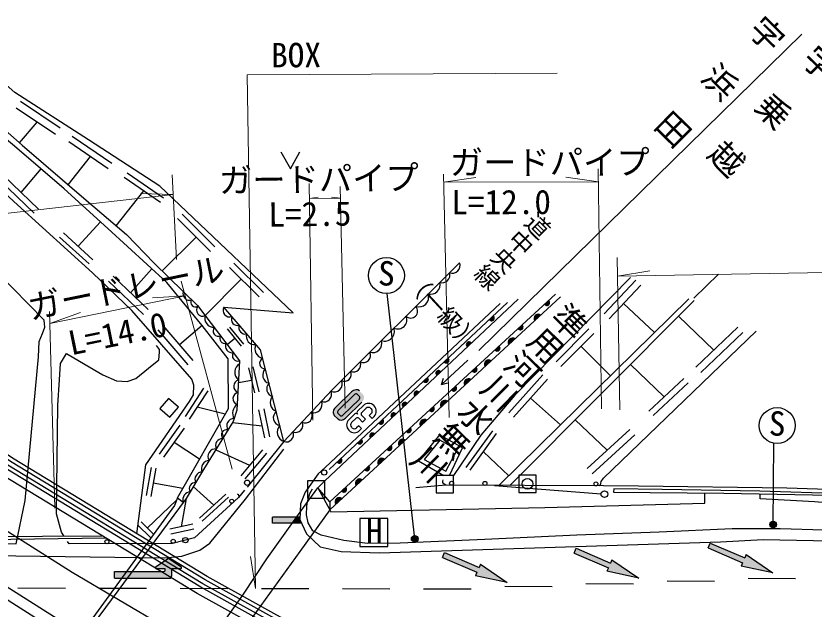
# Model space of a CAD drawing. Units: millimetres at full size, sheet at 1:1000; details may follow other scales. Extents: x -26383562 to 680000, y -222580654 to 380000.
# Drawn here: x 152396 to 212309, y 300212 to 344761 of the extents above; entities that cross this region are included whole.
import ezdxf
from ezdxf.enums import TextEntityAlignment as Align

# ---------------------------------------------------------------- set-up
doc = ezdxf.new("R2010")
doc.units = ezdxf.units.MM
doc.header["$LTSCALE"] = 1000
for name, color, linetype, lineweight in [('M-BGD', 7, 'Continuous', 25), ('M-BGD-EXST', 7, 'Continuous', 25), ('M-BMK-ROW', 30, 'Continuous', 25), ('M-STR-HTXT', 7, 'Continuous', 13), ('M-STR-STRC', 7, 'Continuous', 25)]:
    doc.layers.add(name, color=color, linetype=linetype, lineweight=lineweight)
doc.layers.add('M-BMK-HTXT', color=7, linetype='Continuous')
doc.styles.add('@ＭＳ ゴシック', font='')
doc.styles.add('ＭＳ ゴシック', font='')
doc.styles.get('@ＭＳ ゴシック').set_extended_font_data('@MS Gothic')
doc.styles.get('ＭＳ ゴシック').set_extended_font_data('MS Gothic')

msp = doc.modelspace()

# ---------------------------------------------------------------- hatches: boundary and pattern name
at = {"layer": 'M-BGD'}
for points in [[(192383, 323383), (192088, 323111, 0.4608), (192394, 323074, 0.4608)], [(191349, 321872), (191809, 322296, 0.84072)], [(188222, 322230), (187929, 321955, 0.4608), (188236, 321921, 0.4608)], [(190389, 321547), (190093, 321275, 0.4608), (190400, 321238, 0.4608)], [(189399, 320074), (189859, 320498, 0.84072)], [(186283, 319912), (186576, 320188, 0.4608), (186268, 320221, 0.4608)], [(188658, 319954), (188363, 319682, 0.4608), (188670, 319646, 0.4608)], [(184831, 319057), (184538, 318783, 0.4608), (184845, 318748, 0.4608)], [(187621, 318434), (188081, 318859, 0.84072)], [(186936, 318370), (186641, 318098, 0.4608), (186948, 318061, 0.4608)], [(183278, 317604), (182984, 317329, 0.4608), (183291, 317295, 0.4608)], [(183999, 317759), (184292, 318035, 0.4608), (183984, 318068, 0.4608)], [(185390, 316947), (185095, 316675, 0.4608), (185402, 316638, 0.4608)], [(186090, 317022), (186550, 317446, 0.84072)], [(182359, 316214), (182652, 316489, 0.4608), (182344, 316522, 0.4608)], [(184317, 315388), (184777, 315812, 0.84072)], [(181471, 315376), (181763, 315652, 0.4608), (181456, 315685, 0.4608)], [(183726, 315415), (183430, 315143, 0.4608), (183737, 315106, 0.4608)], [(180627, 314581), (180919, 314856, 0.4608), (180612, 314889, 0.4608)], [(179919, 314462), (179626, 314187, 0.4608), (179933, 314153, 0.4608)], [(182771, 313962), (183232, 314387, 0.84072)], [(179026, 313071), (179318, 313347, 0.4608), (179011, 313380, 0.4608)], [(182001, 313828), (181706, 313556, 0.4608), (182012, 313519, 0.4608)], [(178329, 312974), (178035, 312699, 0.4608), (178342, 312665, 0.4608)], [(181157, 312473), (181617, 312897, 0.84072)], [(180541, 312484), (180245, 312212, 0.4608), (180552, 312175, 0.4608)], [(176787, 311531), (176494, 311257, 0.4608), (176801, 311223, 0.4608)], [(178876, 310952), (178581, 310680, 0.4608), (178888, 310643, 0.4608)], [(179610, 311047), (180070, 311471, 0.84072)], [(177922, 309491), (178382, 309915, 0.84072)], [(177136, 309351), (176840, 309079, 0.4608), (177147, 309042, 0.4608)], [(176410, 308096), (176870, 308520, 0.84072)]]:
    msp.add_hatch(color=256, dxfattribs=at).paths.add_polyline_path(points)
at = {"layer": 'M-BGD-EXST'}
for points in [[(209027, 306439, 1), (209466, 306678, 0.41421), (209127, 306778, 0.41421)], [(182111, 305361, 1), (182550, 305600, 0.41421), (182211, 305700, 0.41421)]]:
    msp.add_hatch(color=256, dxfattribs=at).paths.add_polyline_path(points)
at = {"layer": 'M-STR-STRC'}
h = msp.add_hatch(color=256, dxfattribs=at)
edge = h.paths.add_edge_path()
edge.add_line((176375, 315342), (177591, 316531))
edge.add_ellipse((177842, 316274), major_axis=(-334, -327), ratio=0.769231, start_angle=180, end_angle=-90, ccw=False)
edge.add_line((178177, 316601), (178442, 316331))
edge.add_ellipse((178107, 316003), major_axis=(-334, -327), ratio=0.769231, start_angle=90, end_angle=180, ccw=False)
edge.add_line((178359, 315746), (177144, 314557))
edge.add_ellipse((176892, 314814), major_axis=(334, 327), ratio=0.769231, start_angle=-180, end_angle=-90, ccw=False)
edge.add_line((176557, 314487), (176293, 314757))
edge.add_ellipse((176627, 315085), major_axis=(334, 327), ratio=0.769231, start_angle=90, end_angle=-180, ccw=False)
edge = h.paths.add_edge_path(flags=16)
edge.add_ellipse((176674, 315038), major_axis=(121, 117), ratio=0.735538, start_angle=90.02449, end_angle=180)
h = msp.add_hatch(color=256, dxfattribs=at)
edge = h.paths.add_edge_path()
edge.add_ellipse((178460, 314856), major_axis=(123, 85), ratio=1, start_angle=99.66194, end_angle=-170.33836, ccw=False)
for points in [[(173473, 307125), (171646, 307125), (171646, 306675), (173153, 306675)], [(173701, 306929), (173709, 307125), (173473, 307125), (173153, 306675), (173819, 306675)], [(207104, 304055), (204522, 305166), (204365, 304801), (206947, 303690), (206838, 303437), (209228, 302925), (207213, 304308)], [(187157, 303336), (184574, 304447), (184417, 304082), (187000, 302971), (186891, 302718), (189280, 302206), (187265, 303589)], [(197031, 303666), (194449, 304777), (194292, 304412), (196874, 303301), (196765, 303049), (199155, 302536), (197140, 303919)], [(164097, 303224), (164717, 303224, 0.74206), (164772, 303407), (163847, 304024), (162922, 303407, 0.74206), (162977, 303224), (163597, 303224), (163597, 303124, -0.41421), (163497, 303024), (159791, 303024), (159791, 302524), (163897, 302524, 0.41388), (164097, 302724)]]:
    msp.add_hatch(color=256, dxfattribs=at).paths.add_polyline_path(points)

# ---------------------------------------------------------------- linework, layer by layer
at = {"layer": 'M-BGD'}
for p, q in [((152736, 338359), (155706, 336369)), ((152403, 337862), (155373, 335872)), ((152673, 335220), (153999, 336793)), ((156626, 335735), (159582, 333705)), ((156354, 335339), (159309, 333309)), ((156315, 332088), (158002, 334207)), ((154275, 333272), (152764, 331512)), ((154078, 330260), (151450, 332765)), ((160527, 332654), (163237, 330778)), ((160752, 332980), (163463, 331104)), ((153775, 329942), (151147, 332447)), ((159915, 328996), (162005, 331631)), ((164530, 329547), (167006, 327076)), ((164863, 329880), (167338, 327409)), ((158738, 329288), (157062, 327460)), ((158170, 326451), (155953, 328468)), ((157881, 326133), (155663, 328150)), ((163383, 325604), (165927, 328153)), ((168759, 326191), (170991, 323992)), ((162590, 325774), (161000, 323963)), ((168434, 325860), (170665, 323662)), ((161968, 322346), (159331, 324837)), ((162319, 322718), (159682, 325209)), ((166602, 322249), (169309, 324998)), ((196554, 322377), (198929, 324905)), ((196941, 322013), (199316, 324542)), ((190089, 323500), (175588, 309831)), ((175897, 310699), (189301, 323239)), ((203311, 323378), (189464, 309491)), ((200329, 320977), (198013, 323154)), ((202139, 322202), (204798, 319669)), ((165324, 318563), (163081, 321189)), ((165693, 318879), (163451, 321504)), ((166379, 321515), (164680, 320064)), ((168248, 321259), (169313, 319960)), ((168416, 321397), (169482, 320098)), ((192947, 318791), (195414, 321255)), ((203436, 318379), (206597, 321374)), ((168259, 320078), (168831, 320547)), ((193305, 318433), (195772, 320897)), ((203809, 317985), (206970, 320981)), ((197026, 317732), (194817, 319943)), ((169865, 318337), (170314, 316451)), ((170173, 318410), (170622, 316525)), ((198519, 318571), (201053, 316145)), ((189400, 314939), (191956, 317795)), ((169091, 317226), (170090, 317394)), ((184335, 317082), (184828, 317195)), ((189742, 314633), (192299, 317489)), ((199919, 315086), (202536, 317532)), ((200232, 314751), (202849, 317197)), ((165114, 314683), (166512, 316799)), ((165419, 314481), (166817, 316598)), ((193271, 314039), (191020, 316061)), ((168107, 314840), (166008, 315373)), ((170615, 315181), (171059, 313074)), ((170998, 315262), (171442, 313154)), ((163170, 311857), (164718, 314021)), ((168650, 314236), (170870, 313972)), ((194385, 314426), (196774, 312137)), ((163490, 311628), (165038, 313791)), ((186194, 310848), (188187, 313600)), ((186487, 310635), (188481, 313387)), ((195277, 310770), (198479, 313695)), ((172512, 312797), (169747, 309370)), ((195649, 310363), (198851, 313288)), ((166180, 311469), (164264, 312710)), ((167391, 312170), (169938, 311022)), ((170912, 312177), (169271, 310230)), ((171207, 311929), (169566, 309982)), ((189390, 310217), (187484, 312011)), ((162536, 310853), (162162, 308731)), ((162894, 310790), (162519, 308668)), ((164921, 309264), (162694, 309657)), ((165707, 309408), (167254, 308024)), ((175960, 308268), (175067, 309325)), ((184673, 309511), (182416, 309307)), ((188309, 309496), (196319, 308856)), ((164517, 308559), (164956, 308235)), ((168149, 308834), (166163, 307035)), ((168355, 308607), (166369, 306808)), ((204100, 308168), (204107, 308928)), ((162258, 306294), (164454, 308397)), ((165163, 308515), (164805, 306393)), ((162493, 305588), (161545, 306506)), ((162732, 305834), (161784, 306753)), ((165672, 306581), (163938, 306204)), ((165750, 306221), (164016, 305844))]:
    msp.add_line(p, q, dxfattribs=at)
for points in [[(164517, 308559), (168362, 315286), (168336, 319015), (166379, 321515), (163716, 324746), (159286, 328788), (156003, 331783), (152467, 334830), (147775, 338754), (145578, 340300), (143812, 341570)], [(144598, 341753), (150066, 337520), (152852, 335062), (157482, 331086), (160683, 328337), (162782, 326195), (166021, 323010), (169189, 318860), (168967, 315159), (168693, 314306), (166484, 310682), (165163, 308515), (158624, 299663), (156652, 296994), (151820, 290189)], [(185703, 326225), (176107, 316663), (172512, 312797), (170752, 319674), (167999, 322892), (173213, 322466), (163189, 331985), (157838, 335446), (152319, 339007), (149057, 341853)], [(282467, 266293), (276825, 266781), (267495, 267723), (258905, 268933), (252931, 269973), (244373, 271552), (237473, 273094), (227807, 275635), (222168, 277387), (213447, 280324), (205702, 283102), (199301, 285641), (188766, 290205), (179778, 294514), (173385, 297908), (166280, 301852), (151637, 310760), (145598, 314868), (141368, 317826), (137336, 320767), (131533, 325280), (124223, 331299), (118744, 336060), (113198, 341180)], [(208993, 282235), (205806, 283378), (199414, 285914), (188889, 290474), (179911, 294777), (173526, 298167), (166428, 302108), (151797, 311008), (145766, 315111), (141539, 318066), (137514, 321003), (131718, 325511), (124414, 331524), (118942, 336280), (113432, 341366)], [(244506, 272175), (237623, 273712), (227982, 276247), (222364, 277993), (213656, 280925), (205926, 283697), (199545, 286229), (189030, 290784), (180065, 295082), (173689, 298467), (166599, 302403), (151982, 311295), (145960, 315391), (141738, 318343), (137719, 321275), (131931, 325777), (124634, 331785), (119169, 336534), (114244, 341080)], [(244567, 272462), (237693, 273998), (228063, 276530), (222455, 278272), (213753, 281203), (206030, 283972), (199658, 286501), (189152, 291052), (180197, 295344), (173829, 298725), (166747, 302657), (152141, 311542), (146126, 315633), (141908, 318583), (137896, 321510), (132114, 326006), (124824, 332009), (119365, 336753), (114462, 341279)], [(161460, 305873), (162156, 311048), (165412, 315811), (165718, 316302), (165747, 317024), (165593, 317470), (161102, 322629), (158130, 325474), (152503, 330576), (144569, 337848), (135130, 341395)], [(172285, 334562), (173001, 333266), (173717, 334562)], [(139700, 305243), (152423, 305109), (153095, 308361), (154089, 319161), (154149, 320319), (154381, 320915), (154554, 321380), (154545, 321639), (154519, 321906), (152173, 324311), (148760, 327637), (147236, 329179), (146605, 329799), (146317, 330266), (146223, 330750), (146155, 331165), (146172, 331530), (146308, 331852), (146663, 332540), (147057, 333041), (147332, 333423), (147750, 333721), (148536, 334212)], [(198535, 325119), (189858, 316278), (187294, 313268), (185249, 310234)], [(175067, 309325), (175949, 307671), (193285, 323657)], [(192893, 323852), (175960, 308268), (175949, 307671)], [(188656, 309494), (194633, 315381), (202920, 323523)], [(196329, 309787), (196493, 310041), (207974, 321093)], [(155995, 305708), (155811, 305992), (155449, 307359), (155539, 315526), (155669, 317438), (155751, 318644), (156199, 319399), (157599, 318570), (158912, 317793), (159945, 317347), (160755, 317316), (161387, 317523), (162342, 318300), (163123, 318936), (163175, 319495), (163173, 319703), (162953, 320014)], [(186312, 318915), (184335, 317082), (184484, 317565)], [(184947, 310234), (185915, 312331), (184201, 313287), (182618, 311340), (184516, 310234)], [(166536, 297157), (169483, 301335), (171237, 303973), (173984, 307846), (175067, 309325), (175588, 309831)], [(240024, 308892), (229358, 309006), (217149, 309076), (210276, 309287), (199121, 309442), (196494, 309462), (184673, 309511), (184523, 309605), (184450, 309705), (184451, 309823), (184471, 309908)], [(196174, 309463), (196282, 309563), (196313, 309651), (196329, 309787)], [(246240, 304932), (238184, 304441), (234183, 304295), (232032, 304205), (223236, 305388), (219566, 305795), (216323, 306033), (209763, 306238), (206168, 306226), (200676, 305991), (194499, 305768), (187583, 305434), (181233, 305152), (178789, 305139), (177009, 305367), (175298, 305751), (174680, 306081), (174338, 306698), (174206, 307282), (174242, 307937), (174271, 308273), (174452, 308880), (174662, 309244)], [(197269, 309232), (197255, 308992), (205534, 308914), (212184, 308803), (217515, 308693), (224441, 308609), (232012, 308521), (239223, 308505), (240024, 308503)], [(240024, 308678), (231874, 308713), (221881, 308755), (214474, 308866), (208243, 309075), (200920, 309199), (197269, 309232)], [(164517, 308559), (164297, 307994), (154630, 294683), (151495, 290339)], [(169550, 309132), (169109, 308579), (165794, 305562), (164138, 305134), (156383, 305111), (156274, 305278)], [(169160, 308643), (169136, 308760), (169021, 308839)], [(241061, 308169), (241086, 306658), (231412, 306453), (228152, 306891), (222168, 307479), (217311, 307841), (212338, 308275), (208265, 308483), (208272, 308869)], [(141119, 308101), (142331, 307273), (148859, 302821), (152157, 300665), (155452, 298558), (157798, 297071), (163063, 293858), (166433, 291924), (173738, 287884), (176878, 286234), (183544, 282998), (189522, 280178), (194335, 278041), (200695, 275427), (207313, 272976), (214878, 270332), (222161, 268006), (228693, 266105), (235943, 264242), (240532, 263207), (245420, 262155)], [(175949, 307671), (176028, 307522), (192107, 307845), (204100, 308168)], [(175949, 307671), (173708, 304544), (170136, 299581), (168251, 296867), (166709, 294711), (165658, 292900), (164850, 291242), (163814, 289023), (163289, 287677), (162810, 286241), (162524, 285195), (162126, 283200)], [(141448, 305484), (149908, 305663), (158852, 305720)], [(159155, 305535), (148396, 305374), (139700, 305243), (126898, 303479), (108173, 303053), (88527, 302606), (76635, 301958), (66410, 305230)]]:
    msp.add_lwpolyline(points, dxfattribs=at)
for points in [[(163940, 314626), (164602, 315375), (163852, 316037), (163190, 315288)], [(184656, 310561), (185522, 312162), (184223, 312909), (183039, 311435)], [(174288, 308531), (175588, 308531), (175588, 309831), (174288, 309831)], [(183949, 308934), (185249, 308934), (185249, 310234), (183949, 310234)], [(190143, 308969), (191443, 308969), (191443, 310269), (190143, 310269)]]:
    msp.add_lwpolyline(points, close=True, dxfattribs=at)
for centre, radius in [((175536, 310465), 200), ((169756, 309699), 200), ((185103, 309659), 150), ((187606, 309649), 150), ((190793, 309619), 400), ((195934, 309614), 150), ((196568, 308836), 250), ((168593, 308313), 150), ((165114, 305386), 200), ((159224, 305269), 150), ((164198, 305304), 150)]:
    msp.add_circle(centre, radius, dxfattribs=at)
for centre, radius, start, end in [((185154, 326021), 585, 249.32406, 20.47214), ((184390, 325301), 584, 252.63262, 17.16359), ((183516, 324571), 720, 255.96123, 13.83499), ((165408, 323890), 476, 160.01044, 290.94993), ((182629, 323651), 747, 252.49427, 17.30193), ((165875, 323259), 351, 147.81801, 301.64495), ((166406, 322663), 457, 139.44555, 295.27071), ((182036, 322579), 514, 225.53197, 44.26426), ((192257, 323223), 203, 213.66142, 51.5848), ((168446, 322655), 506, 152.08621, 288.9983), ((191616, 322044), 318, 52.57167, 212.7894), ((167274, 322057), 700, 164.00705, 270.70922), ((169028, 321972), 465, 153.81419, 287.27032), ((181063, 321925), 677, 244.69941, 25.0968), ((188097, 322069), 203, 214.13143, 52.05482), ((167593, 321102), 402, 140.48255, 294.23372), ((169609, 321346), 479, 157.62818, 283.45633), ((180082, 321074), 732, 250.68678, 19.10942), ((190263, 321388), 203, 213.66142, 51.5848), ((168073, 320538), 373, 147.94534, 286.77092), ((170284, 320682), 598, 160.67666, 280.40785), ((189666, 320246), 318, 52.57167, 212.7894), ((168621, 319959), 492, 153.2706, 281.44565), ((171096, 319784), 769, 156.16666, 256.4413), ((179163, 320179), 707, 252.96629, 16.82993), ((186408, 320073), 203, 34.34531, 232.2687), ((188532, 319795), 203, 213.66142, 51.5848), ((169047, 319240), 405, 144.20009, 290.51618), ((178476, 319268), 535, 243.79702, 25.99918), ((171090, 318665), 410, 115.15631, 273.56185), ((177711, 318583), 567, 248.5374, 21.25882), ((184706, 318897), 203, 214.13143, 52.05482), ((187888, 318606), 318, 52.57167, 212.7894), ((169535, 318003), 715, 120.30406, 232.8304), ((171562, 317791), 645, 133.831, 254.88716), ((186810, 318210), 203, 213.66142, 51.5848), ((177063, 317817), 501, 241.34977, 28.44643), ((183153, 317443), 203, 214.13143, 52.05482), ((184124, 317920), 203, 34.34531, 232.2687), ((169266, 316939), 521, 108.23997, 244.89449), ((171806, 316752), 586, 134.69857, 254.01959), ((176294, 317111), 592, 243.48824, 26.74743), ((185264, 316788), 203, 213.66142, 51.5848), ((186357, 317194), 318, 52.57167, 212.7894), ((169142, 316019), 459, 102.19919, 250.93526), ((175543, 316324), 550, 246.41623, 27.75811), ((182484, 316374), 203, 34.34531, 232.2687), ((172187, 315729), 711, 139.76039, 248.95777), ((174768, 315569), 609, 249.80024, 24.37409), ((184584, 315560), 318, 52.57167, 212.7894), ((169506, 314917), 843, 127.52728, 208.05681), ((181596, 315537), 203, 34.34531, 232.2687), ((183600, 315256), 203, 213.66142, 51.5848), ((172328, 314597), 613, 130.16388, 258.55428), ((174117, 314716), 522, 241.6762, 32.49814), ((180751, 314741), 203, 34.34531, 232.2687), ((168770, 313971), 549, 90.86404, 212.71547), ((172756, 313498), 742, 137.87563, 250.84253), ((173408, 314003), 526, 245.39154, 28.78279), ((179794, 314301), 203, 214.13143, 52.05482), ((183038, 314134), 318, 52.57167, 212.7894), ((168224, 313284), 399, 77.79135, 219.47938), ((172696, 313305), 539, 250.07961, 24.09472), ((179150, 313232), 203, 34.34531, 232.2687), ((181875, 313669), 203, 213.66142, 51.5848), ((167933, 312476), 555, 91.79957, 205.47119), ((178203, 312813), 203, 214.13143, 52.05482), ((181424, 312645), 318, 52.57167, 212.7894), ((167366, 311684), 557, 83.18715, 214.08359), ((180414, 312325), 203, 213.66142, 51.5848), ((166925, 310764), 609, 91.9116, 205.35914), ((176662, 311371), 203, 214.13143, 52.05482), ((178750, 310793), 203, 213.66142, 51.5848), ((179877, 311219), 318, 52.57167, 212.7894), ((166383, 309956), 548, 90.77816, 206.4926), ((178189, 309663), 318, 52.57167, 212.7894), ((165861, 309263), 450, 85.93734, 211.33342), ((177010, 309191), 203, 213.66142, 51.5848), ((165535, 308423), 609, 95.49216, 198.04889), ((176677, 308268), 318, 52.57167, 212.7894)]:
    msp.add_arc(centre, radius, start, end, dxfattribs=at)
at = {"layer": 'M-BGD-EXST'}
for p, q in [((182330, 305481), (180260, 323920)), ((209246, 306558), (209291, 312664)), ((180320, 307005), (178220, 307005)), ((178220, 307005), (178220, 304905)), ((180320, 304905), (180320, 307005)), ((178220, 304905), (180320, 304905))]:
    msp.add_line(p, q, dxfattribs=at)
for centre, radius in [((180205, 325269), 1350), ((209538, 313992), 1350), ((209246, 306558), 250), ((182330, 305481), 250)]:
    msp.add_circle(centre, radius, dxfattribs=at)
at = {"layer": 'M-BMK-ROW'}
msp.add_line((211390, 343395), (187150, 319631), dxfattribs=at)
at = {"layer": 'M-STR-HTXT'}
for p, q in [((196358, 315252), (196103, 333290)), ((164459, 326459), (164115, 332822)), ((184925, 314594), (184487, 332867)), ((184501, 332286), (186931, 332631)), ((196117, 332304), (193685, 332642)), ((174695, 314405), (174411, 332181)), ((177120, 315310), (176739, 331940)), ((196117, 332304), (184501, 332286)), ((164195, 331349), (161741, 331416)), ((174429, 331039), (175089, 331144)), ((176759, 331076), (174429, 331039)), ((176759, 331076), (176089, 331160)), ((197728, 315167), (197535, 326608)), ((197558, 325227), (199983, 325611)), ((205145, 325355), (203278, 323561)), ((168628, 310727), (164796, 324830)), ((165090, 323748), (154935, 321672)), ((165090, 323748), (162640, 323596)), ((155317, 307779), (154910, 322560)), ((154935, 321672), (157248, 322494)), ((170380, 301744), (169999, 304169))]:
    msp.add_line(p, q, dxfattribs=at)
for points in [[(170380, 301744), (169751, 340338), (193032, 340451)], [(164195, 331349), (140977, 328728), (120974, 327390), (102503, 326583), (85999, 326398), (72485, 326602), (64925, 326788)], [(301429, 326683), (252482, 326081), (223223, 325660), (197558, 325227)]]:
    msp.add_lwpolyline(points, dxfattribs=at)
at = {"layer": 'M-STR-STRC'}
for p, q in [((176375, 315342), (177591, 316531)), ((178008, 316345), (178183, 316166)), ((176587, 315127), (177801, 316315)), ((178149, 315961), (176934, 314771)), ((178359, 315746), (177144, 314557)), ((178480, 315505), (178038, 315073)), ((178690, 315291), (178355, 314963)), ((179075, 315255), (179044, 315287)), ((179290, 315464), (179258, 315497)), ((176557, 314487), (176293, 314757)), ((176727, 314742), (176553, 314921)), ((177382, 314430), (177824, 314863)), ((177592, 314216), (177927, 314543)), ((178353, 314751), (178629, 314469)), ((178916, 314749), (179071, 314901)), ((178916, 314749), (179125, 314534)), ((179125, 314534), (179281, 314686)), ((178129, 313979), (177973, 313826)), ((178129, 313979), (178339, 313764)), ((178139, 314541), (178415, 314259)), ((178629, 314469), (178415, 314259)), ((177405, 313620), (177374, 313653)), ((177620, 313830), (177588, 313862)), ((178339, 313764), (178183, 313612)), ((173709, 307125), (171646, 307125)), ((171646, 306675), (171646, 307125)), ((173819, 306675), (171646, 306675)), ((204365, 304801), (204522, 305166)), ((204522, 305166), (207104, 304055)), ((184417, 304082), (184574, 304447)), ((184574, 304447), (187157, 303336)), ((194292, 304412), (194449, 304777)), ((194292, 304412), (196874, 303301)), ((194449, 304777), (197031, 303666)), ((204365, 304801), (206947, 303690)), ((162922, 303407), (163847, 304024)), ((163847, 304024), (164772, 303407)), ((184417, 304082), (187000, 302971)), ((197140, 303919), (197031, 303666)), ((197140, 303919), (199155, 302536)), ((207213, 304308), (207104, 304055)), ((207213, 304308), (209228, 302925)), ((163597, 303224), (162977, 303224)), ((163597, 303124), (163597, 303224)), ((164717, 303224), (164097, 303224)), ((164097, 302724), (164097, 303224)), ((187265, 303589), (187157, 303336)), ((187265, 303589), (189280, 302206)), ((196874, 303301), (196765, 303049)), ((206947, 303690), (206838, 303437)), ((209228, 302925), (206838, 303437)), ((159791, 302524), (159791, 303024)), ((159791, 303024), (163497, 303024)), ((187000, 302971), (186891, 302718)), ((189280, 302206), (186891, 302718)), ((199155, 302536), (196765, 303049)), ((159791, 302524), (163897, 302524)), ((195183, 302129), (198747, 302113)), ((201274, 302325), (204838, 302309)), ((207365, 302521), (210929, 302505)), ((152545, 301798), (156109, 301782)), ((158636, 301786), (162200, 301770)), ((164727, 301773), (168291, 301758)), ((170819, 301761), (174383, 301746)), ((176910, 301749), (180474, 301733)), ((183001, 301737), (186565, 301721)), ((189092, 301933), (192656, 301917))]:
    msp.add_line(p, q, dxfattribs=at)
for points in [[(252796, 269263), (244256, 271008), (237341, 272553), (227654, 275100), (221997, 276858), (213264, 279798), (205505, 282581), (199088, 285127), (188535, 289699), (179527, 294017), (173119, 297419), (166000, 301371), (151336, 310292), (145282, 314409), (141044, 317373), (137002, 320323), (131185, 324846), (123864, 330874), (118373, 335646), (112451, 341113)], [(248671, 262884), (240669, 264608), (232661, 266556), (223668, 269047), (214657, 271901), (205492, 275108), (198113, 277926), (187616, 282361), (174586, 288753), (163405, 294778), (155973, 299176), (148635, 303800), (138170, 310917), (128124, 318341), (119767, 325045), (110727, 332934), (102484, 340810)], [(188741, 323172), (175609, 310849), (175083, 310360), (174096, 308979), (173748, 308104), (173701, 306929), (174199, 305858), (175242, 304881), (176802, 304542), (179689, 304442), (205286, 305272), (208494, 305426), (214760, 305323), (219996, 304953), (225497, 304270), (239734, 303111), (245099, 303260)], [(65581, 300373), (115146, 301873), (122090, 301859), (139321, 304394), (163551, 304063), (164838, 304189), (166211, 304634), (166959, 305155), (169639, 308473), (172516, 312225)], [(244839, 267421), (236760, 269238), (230910, 270843), (224387, 272588), (219408, 274174), (215754, 275337), (211712, 276773), (209273, 277639), (202656, 280023), (196894, 282377), (192420, 284293), (186273, 286928), (180116, 289892), (174951, 292463), (169179, 295645), (163564, 298857), (156627, 302964), (151349, 306297)]]:
    msp.add_lwpolyline(points, dxfattribs=at)
for centre, radius, start, end in [((178865, 315112), 550, 44.38559, 134.38559), ((178865, 315112), 250, 44.38559, 134.38559), ((178897, 315080), 250, 314.34758, 44.38559), ((178897, 315080), 550, 314.34758, 44.38559), ((177929, 314756), 150, 44.38559, 134.38559), ((178032, 314436), 150, 44.38559, 134.38559), ((178143, 314965), 150, 134.38559, 224.38559), ((178460, 314856), 150, 134.38559, 224.38559), ((177767, 314037), 550, 134.38559, 224.38559), ((177767, 314037), 250, 134.38559, 224.38559), ((177798, 314005), 550, 224.38559, 314.4236), ((177798, 314005), 250, 224.38559, 314.4236), ((162977, 303324), 100, 123.69007, 270), ((164717, 303324), 100, 270, 56.30993), ((163497, 303124), 100, 270, 0), ((163897, 302724), 200, 270, 359.93565)]:
    msp.add_arc(centre, radius, start, end, dxfattribs=at)
for centre, major_axis, ratio, start_param, end_param in [((177842, 316274), (334, 327), 0.769231, 0, 1.570796), ((177888, 316227), (120, 118), 0.735538, 0, 1.570482), ((178063, 316049), (-120, -118), 0.735538, 1.571111, 3.141593), ((176627, 315085), (334, 327), 0.769231, 1.570796, 3.141593), ((176674, 315038), (121, 117), 0.735538, 1.571111, 3.141593), ((176892, 314814), (-334, -327), 0.769231, 0, 1.570796), ((176847, 314859), (-120, -118), 0.735538, 0, 1.570482)]:
    msp.add_ellipse(centre, major_axis=major_axis, ratio=ratio, start_param=start_param, end_param=end_param, dxfattribs=at)

# ---------------------------------------------------------------- texts
at = {"layer": 'M-BGD-EXST', "style": 'ＭＳ ゴシック'}
for p in [(179550, 323977), (208882, 312699)]:
    msp.add_text('S', height=1833, rotation=358.508, dxfattribs=at).set_placement(p, align=Align.BOTTOM_LEFT)
msp.add_text('H', height=1833, dxfattribs=at).set_placement((178673, 304597), align=Align.BOTTOM_LEFT)
at = {"layer": 'M-BMK-HTXT'}
for s, height, rotation, style, p in [('字\u3000浜\u3000田', 1833, 225.458, '@ＭＳ ゴシック', (208591, 345340)), ('字\u3000乗\u3000越', 1833, 225.458, '@ＭＳ ゴシック', (212594, 343134)), ('道中央線', 1320, 225.458, '@ＭＳ ゴシック', (191446, 330401)), ('（一級）', 1320, 312.629, 'ＭＳ ゴシック', (181201, 324526)), ('準用河川水無川', 1833, 225.458, '@ＭＳ ゴシック', (193769, 323749))]:
    msp.add_text(s, height=height, rotation=rotation, dxfattribs=dict(at, style=style)).set_placement(p, align=Align.BOTTOM_LEFT)
at = {"layer": 'M-STR-HTXT', "style": 'ＭＳ ゴシック'}
for s, rotation, p in [('BOX', 0.276, (171561, 340347)), ('ガードパイプ', 0.086, (184969, 332287)), ('ガードパイプ', 0.917, (167663, 330931)), ('L=12.0', 0.086, (185080, 329316)), ('L=2.5', 0.917, (171366, 328370)), ('ガードレール', 11.553, (153599, 321399)), ('L=14.0', 11.553, (156650, 318726))]:
    msp.add_text(s, height=1833, rotation=rotation, dxfattribs=at).set_placement(p, align=Align.BOTTOM_LEFT)

doc.saveas('drawing.dxf')
